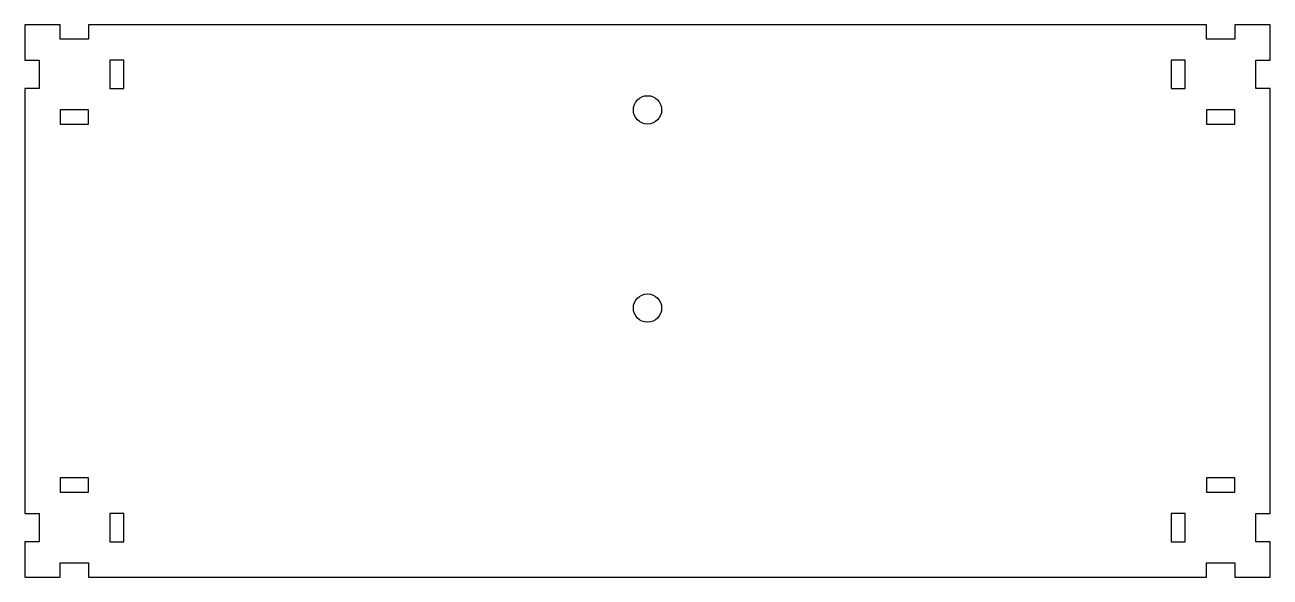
# Model space of a CAD drawing. Header units: millimetres. Extents: x -445 to -5, y 5 to 200.
import ezdxf

# ---------------------------------------------------------------- set-up
doc = ezdxf.new("R2010")
doc.units = ezdxf.units.MM

msp = doc.modelspace()

# ---------------------------------------------------------------- linework, layer by layer
at = {"color": 7, "linetype": 'Continuous', "lineweight": 25}
for p, q in [((-445, 200), (-445, 187.5)), ((-432.5, 200), (-445, 200)), ((-432.5, 195), (-432.5, 200)), ((-422.5, 200), (-422.5, 195)), ((-27.5, 200), (-422.5, 200)), ((-27.5, 195), (-27.5, 200)), ((-17.5, 200), (-17.5, 195)), ((-5, 200), (-17.5, 200)), ((-5, 187.5), (-5, 200)), ((-422.5, 195), (-432.5, 195)), ((-17.5, 195), (-27.5, 195)), ((-445, 187.5), (-440, 187.5)), ((-440, 187.5), (-440, 177.5)), ((-410, 187.5), (-415, 187.5)), ((-415, 187.5), (-415, 177.5)), ((-410, 177.5), (-410, 187.5)), ((-35, 187.5), (-40, 187.5)), ((-40, 187.5), (-40, 177.5)), ((-35, 177.5), (-35, 187.5)), ((-10, 187.5), (-5, 187.5)), ((-10, 177.5), (-10, 187.5)), ((-445, 177.5), (-445, 27.5)), ((-440, 177.5), (-445, 177.5)), ((-415, 177.5), (-410, 177.5)), ((-40, 177.5), (-35, 177.5)), ((-5, 177.5), (-10, 177.5)), ((-5, 27.5), (-5, 177.5)), ((-422.5, 170), (-432.5, 170)), ((-432.5, 170), (-432.5, 165)), ((-422.5, 165), (-422.5, 170)), ((-17.5, 170), (-27.5, 170)), ((-27.5, 170), (-27.5, 165)), ((-17.5, 165), (-17.5, 170)), ((-432.5, 165), (-422.5, 165)), ((-27.5, 165), (-17.5, 165)), ((-422.5, 40), (-432.5, 40)), ((-432.5, 40), (-432.5, 35)), ((-422.5, 35), (-422.5, 40)), ((-27.5, 40), (-27.5, 35)), ((-17.5, 40), (-27.5, 40)), ((-17.5, 35), (-17.5, 40)), ((-432.5, 35), (-422.5, 35)), ((-27.5, 35), (-17.5, 35)), ((-445, 27.5), (-440, 27.5)), ((-440, 27.5), (-440, 17.5)), ((-410, 27.5), (-415, 27.5)), ((-415, 27.5), (-415, 17.5)), ((-410, 17.5), (-410, 27.5)), ((-40, 27.5), (-40, 17.5)), ((-35, 27.5), (-40, 27.5)), ((-35, 17.5), (-35, 27.5)), ((-10, 27.5), (-5, 27.5)), ((-10, 17.5), (-10, 27.5)), ((-445, 17.5), (-445, 5)), ((-440, 17.5), (-445, 17.5)), ((-415, 17.5), (-410, 17.5)), ((-40, 17.5), (-35, 17.5)), ((-5, 17.5), (-10, 17.5)), ((-5, 5), (-5, 17.5)), ((-432.5, 10), (-422.5, 10)), ((-432.5, 5), (-432.5, 10)), ((-422.5, 10), (-422.5, 5)), ((-27.5, 10), (-17.5, 10)), ((-27.5, 5), (-27.5, 10)), ((-17.5, 10), (-17.5, 5)), ((-445, 5), (-432.5, 5)), ((-422.5, 5), (-27.5, 5)), ((-17.5, 5), (-5, 5))]:
    msp.add_line(p, q, dxfattribs=at)
for centre in [(-225, 170), (-225, 100)]:
    msp.add_circle(centre, 5, dxfattribs=at)

doc.saveas('drawing.dxf')
